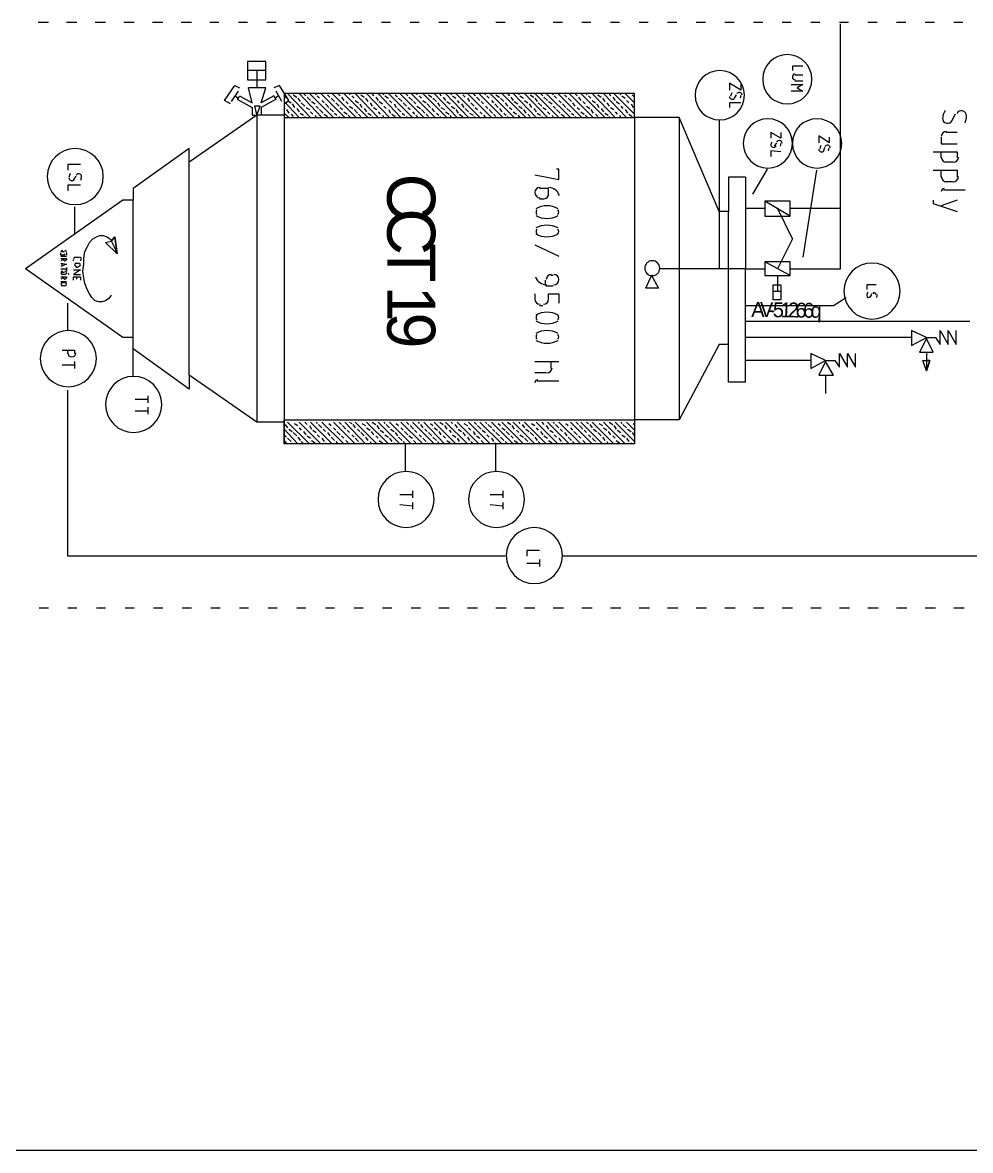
# Model space of a CAD drawing. Header units: millimetres. Extents: x 0 to 33.1, y 1.5 to 45.3.
# Drawn here: x 24.235 to 25.615, y 28.696 to 30.338 of the extents above; entities that cross this region are included whole.
import ezdxf

# ---------------------------------------------------------------- set-up
doc = ezdxf.new("R2010")
doc.units = ezdxf.units.MM
doc.header["$MEASUREMENT"] = 0
doc.layers.get('0').update_dxf_attribs({"linetype": 'CONTINUOUS'})

msp = doc.modelspace()

# ---------------------------------------------------------------- linework, layer by layer
at = {"color": 140, "linetype": 'Continuous'}
for p, q in [((24.2728, 30.3378), (24.2578, 30.3378)), ((24.3144, 30.3378), (24.2994, 30.3378)), ((24.3561, 30.3378), (24.3411, 30.3378)), ((24.3978, 30.3378), (24.3828, 30.3378)), ((24.4394, 30.3378), (24.4244, 30.3378)), ((24.4811, 30.3378), (24.4661, 30.3378)), ((24.5211, 30.3378), (24.5078, 30.3378)), ((24.5628, 30.3378), (24.5494, 30.3378)), ((24.6044, 30.3378), (24.5911, 30.3378)), ((24.6461, 30.3378), (24.6328, 30.3378)), ((24.6878, 30.3378), (24.6744, 30.3378)), ((24.7294, 30.3378), (24.7161, 30.3378)), ((24.7711, 30.3378), (24.7578, 30.3378)), ((24.8128, 30.3378), (24.7994, 30.3378)), ((24.8544, 30.3378), (24.8411, 30.3378)), ((24.8961, 30.3378), (24.8828, 30.3378)), ((24.9378, 30.3378), (24.9244, 30.3378)), ((24.9794, 30.3378), (24.9661, 30.3378)), ((25.0211, 30.3378), (25.0078, 30.3378)), ((25.0628, 30.3378), (25.0494, 30.3378)), ((25.1044, 30.3378), (25.0911, 30.3378)), ((25.1461, 30.3378), (25.1328, 30.3378)), ((25.1878, 30.3378), (25.1744, 30.3378)), ((25.2294, 30.3378), (25.2161, 30.3378)), ((25.2711, 30.3378), (25.2578, 30.3378)), ((25.3128, 30.3378), (25.2994, 30.3378)), ((25.3544, 30.3378), (25.3411, 30.3378)), ((25.3961, 30.3378), (25.3828, 30.3378)), ((25.4378, 30.3378), (25.4244, 30.3378)), ((25.4261, 30.0644), (25.4261, 30.3361)), ((25.4794, 30.3378), (25.4661, 30.3378)), ((25.5211, 30.3378), (25.5078, 30.3378)), ((25.5628, 30.3378), (25.5494, 30.3378)), ((25.6044, 30.3378), (25.5911, 30.3378)), ((24.5894, 30.2811), (24.5628, 30.2811)), ((24.5628, 30.2811), (24.5628, 30.2544)), ((24.5894, 30.2544), (24.5894, 30.2811)), ((25.3711, 30.2744), (25.3561, 30.2744)), ((25.3561, 30.2744), (25.3561, 30.2678)), ((24.5894, 30.2678), (24.5628, 30.2678)), ((24.5761, 30.2678), (24.5761, 30.2428)), ((25.3711, 30.2611), (25.3594, 30.2611)), ((24.5294, 30.2244), (24.5444, 30.2461)), ((24.5444, 30.2461), (24.5511, 30.2428)), ((24.5628, 30.2544), (24.5894, 30.2544)), ((24.5894, 30.2428), (24.5644, 30.2428)), ((24.5694, 30.2211), (24.5644, 30.2428)), ((24.5828, 30.2211), (24.5894, 30.2428)), ((24.6094, 30.2461), (24.6011, 30.2428)), ((24.6228, 30.2244), (24.6094, 30.2461)), ((25.2811, 30.2394), (25.2644, 30.2494)), ((25.2644, 30.2494), (25.2644, 30.2394)), ((25.2811, 30.2494), (25.2811, 30.2394)), ((25.3544, 30.2478), (25.3711, 30.2478)), ((25.3594, 30.2528), (25.3711, 30.2528)), ((25.3711, 30.2478), (25.3628, 30.2428)), ((25.3628, 30.2428), (25.3711, 30.2378)), ((24.5378, 30.2194), (24.5294, 30.2244)), ((24.5394, 30.2228), (24.5494, 30.2378)), ((24.5394, 30.2228), (24.5494, 30.2378)), ((24.5444, 30.2311), (24.5494, 30.2278)), ((24.5494, 30.2278), (24.5478, 30.2261)), ((24.5478, 30.2261), (24.5694, 30.2144)), ((24.5494, 30.2278), (24.5511, 30.2311)), ((24.5494, 30.2278), (24.5494, 30.2278)), ((24.5511, 30.2311), (24.5694, 30.2211)), ((24.6011, 30.2311), (24.5828, 30.2211)), ((24.6044, 30.2261), (24.5828, 30.2144)), ((24.6028, 30.2278), (24.6011, 30.2311)), ((24.6078, 30.2311), (24.6028, 30.2278)), ((24.6028, 30.2278), (24.6028, 30.2278)), ((24.6028, 30.2278), (24.6044, 30.2261)), ((24.6128, 30.2228), (24.6044, 30.2378)), ((24.6161, 30.2344), (24.6161, 29.7244)), ((25.1261, 30.2344), (24.6161, 30.2344)), ((24.6161, 30.2344), (24.6161, 30.1994)), ((25.1261, 30.2344), (24.6161, 30.2344)), ((24.6161, 30.2311), (24.6194, 30.2278)), ((24.6161, 30.2194), (24.6228, 30.2244)), ((24.6211, 30.2344), (24.6544, 30.1994)), ((24.6211, 30.2244), (24.6261, 30.2211)), ((24.6294, 30.2328), (24.6344, 30.2294)), ((24.6361, 30.2278), (24.6394, 30.2228)), ((24.6378, 30.2344), (24.6711, 30.1994)), ((24.6444, 30.2344), (24.6478, 30.2311)), ((24.6494, 30.2294), (24.6544, 30.2244)), ((24.6528, 30.2344), (24.6878, 30.1994)), ((24.6611, 30.2344), (24.6628, 30.2328)), ((24.6644, 30.2311), (24.6678, 30.2278)), ((24.6694, 30.2344), (24.7044, 30.1994)), ((24.6711, 30.2244), (24.6744, 30.2211)), ((24.6794, 30.2328), (24.6828, 30.2294)), ((24.6844, 30.2278), (24.6894, 30.2228)), ((24.6861, 30.2344), (24.7211, 30.1994)), ((24.6944, 30.2344), (24.6978, 30.2311)), ((24.6994, 30.2294), (24.7028, 30.2244)), ((24.7028, 30.2344), (24.7378, 30.1994)), ((24.7111, 30.2344), (24.7111, 30.2328)), ((24.7144, 30.2311), (24.7178, 30.2278)), ((24.7194, 30.2344), (24.7528, 30.1994)), ((24.7194, 30.2244), (24.7244, 30.2211)), ((24.7278, 30.2328), (24.7328, 30.2294)), ((24.7344, 30.2278), (24.7378, 30.2228)), ((24.7361, 30.2344), (24.7694, 30.1994)), ((24.7444, 30.2344), (24.7461, 30.2311)), ((24.7494, 30.2294), (24.7528, 30.2244)), ((24.7528, 30.2344), (24.7861, 30.1994)), ((24.7594, 30.2344), (24.7611, 30.2328)), ((24.7628, 30.2311), (24.7678, 30.2278)), ((24.7678, 30.2344), (24.8028, 30.1994)), ((24.7694, 30.2244), (24.7728, 30.2211)), ((24.7778, 30.2328), (24.7811, 30.2294)), ((24.7828, 30.2278), (24.7878, 30.2228)), ((24.7844, 30.2344), (24.8194, 30.1994)), ((24.7928, 30.2344), (24.7961, 30.2311)), ((24.7978, 30.2294), (24.8028, 30.2244)), ((24.8011, 30.2344), (24.8361, 30.1994)), ((24.8094, 30.2344), (24.8094, 30.2328)), ((24.8128, 30.2311), (24.8161, 30.2278)), ((24.8178, 30.2344), (24.8528, 30.1994)), ((24.8178, 30.2244), (24.8228, 30.2211)), ((24.8261, 30.2328), (24.8311, 30.2294)), ((24.8328, 30.2278), (24.8378, 30.2228)), ((24.8344, 30.2344), (24.8678, 30.1994)), ((24.8428, 30.2344), (24.8444, 30.2311)), ((24.8478, 30.2294), (24.8511, 30.2244)), ((24.8511, 30.2344), (24.8844, 30.1994)), ((24.8594, 30.2344), (24.8594, 30.2328)), ((24.8611, 30.2311), (24.8661, 30.2278)), ((24.8661, 30.2344), (24.9011, 30.1994)), ((24.8678, 30.2244), (24.8711, 30.2211)), ((24.8761, 30.2328), (24.8794, 30.2294)), ((24.8828, 30.2344), (24.9178, 30.1994)), ((24.8828, 30.2278), (24.8861, 30.2228)), ((24.8911, 30.2344), (24.8944, 30.2311)), ((24.8961, 30.2294), (24.9011, 30.2244)), ((24.8994, 30.2344), (24.9344, 30.1994)), ((24.9078, 30.2344), (24.9094, 30.2328)), ((24.9111, 30.2311), (24.9144, 30.2278)), ((24.9161, 30.2344), (24.9511, 30.1994)), ((24.9178, 30.2244), (24.9211, 30.2211)), ((24.9244, 30.2328), (24.9294, 30.2294)), ((24.9311, 30.2278), (24.9361, 30.2228)), ((24.9328, 30.2344), (24.9678, 30.1994)), ((24.9411, 30.2344), (24.9444, 30.2311)), ((24.9461, 30.2294), (24.9494, 30.2244)), ((24.9494, 30.2344), (24.9828, 30.1994)), ((24.9578, 30.2344), (24.9578, 30.2328)), ((24.9594, 30.2311), (24.9644, 30.2278)), ((24.9661, 30.2344), (24.9994, 30.1994)), ((24.9661, 30.2244), (24.9711, 30.2211)), ((24.9744, 30.2328), (24.9794, 30.2294)), ((24.9811, 30.2344), (25.0161, 30.1994)), ((24.9811, 30.2278), (24.9844, 30.2228)), ((24.9894, 30.2344), (24.9928, 30.2311)), ((24.9944, 30.2294), (24.9994, 30.2244)), ((24.9978, 30.2344), (25.0328, 30.1994)), ((25.0061, 30.2344), (25.0078, 30.2328)), ((25.0094, 30.2311), (25.0128, 30.2278)), ((25.0144, 30.2344), (25.0494, 30.1994)), ((25.0161, 30.2244), (25.0194, 30.2211)), ((25.0244, 30.2328), (25.0278, 30.2294)), ((25.0294, 30.2278), (25.0344, 30.2228)), ((25.0311, 30.2344), (25.0661, 30.1994)), ((25.0394, 30.2344), (25.0428, 30.2311)), ((25.0444, 30.2294), (25.0478, 30.2244)), ((25.0478, 30.2344), (25.0828, 30.1994)), ((25.0561, 30.2344), (25.0561, 30.2328)), ((25.0594, 30.2311), (25.0628, 30.2278)), ((25.0644, 30.2344), (25.0978, 30.1994)), ((25.0644, 30.2244), (25.0694, 30.2211)), ((25.0728, 30.2328), (25.0778, 30.2294)), ((25.0794, 30.2278), (25.0828, 30.2228)), ((25.0811, 30.2344), (25.1144, 30.1994)), ((25.0894, 30.2344), (25.0911, 30.2311)), ((25.0944, 30.2294), (25.0978, 30.2244)), ((25.0961, 30.2344), (25.1261, 30.2044)), ((25.1044, 30.2344), (25.1061, 30.2328)), ((25.1078, 30.2311), (25.1128, 30.2278)), ((25.1128, 30.2344), (25.1261, 30.2211)), ((25.1144, 30.2244), (25.1178, 30.2211)), ((25.1228, 30.2328), (25.1261, 30.2294)), ((25.1261, 30.1994), (25.1261, 30.2344)), ((25.1261, 30.1994), (25.1261, 30.2344)), ((25.2744, 30.2328), (25.2711, 30.2278)), ((25.3711, 30.2378), (25.3544, 30.2378)), ((25.4261, 29.9794), (25.4261, 30.2261)), ((24.5694, 30.2144), (24.5694, 30.2028)), ((24.5811, 30.2161), (24.5728, 30.2161)), ((24.5728, 30.2161), (24.5761, 30.2028)), ((24.5761, 30.2028), (24.5811, 30.2161)), ((24.5828, 30.2144), (24.5828, 30.2028)), ((24.6161, 30.2228), (24.6378, 30.1994)), ((24.6161, 30.2144), (24.6178, 30.2128)), ((24.6194, 30.2111), (24.6228, 30.2061)), ((24.6278, 30.2194), (24.6311, 30.2144)), ((24.6344, 30.2128), (24.6378, 30.2078)), ((24.6411, 30.2211), (24.6461, 30.2161)), ((24.6478, 30.2144), (24.6528, 30.2111)), ((24.6544, 30.2078), (24.6578, 30.2044)), ((24.6561, 30.2228), (24.6611, 30.2194)), ((24.6628, 30.2161), (24.6661, 30.2128)), ((24.6678, 30.2111), (24.6728, 30.2061)), ((24.6761, 30.2194), (24.6811, 30.2144)), ((24.6828, 30.2128), (24.6878, 30.2078)), ((24.6911, 30.2211), (24.6961, 30.2161)), ((24.6978, 30.2144), (24.7011, 30.2111)), ((24.7028, 30.2078), (24.7078, 30.2044)), ((24.7061, 30.2228), (24.7094, 30.2194)), ((24.7111, 30.2161), (24.7161, 30.2128)), ((24.7178, 30.2111), (24.7228, 30.2061)), ((24.7261, 30.2194), (24.7294, 30.2144)), ((24.7328, 30.2128), (24.7361, 30.2078)), ((24.7411, 30.2211), (24.7444, 30.2161)), ((24.7461, 30.2144), (24.7511, 30.2111)), ((24.7528, 30.2078), (24.7561, 30.2044)), ((24.7544, 30.2228), (24.7594, 30.2194)), ((24.7611, 30.2161), (24.7644, 30.2128)), ((24.7678, 30.2111), (24.7711, 30.2061)), ((24.7761, 30.2194), (24.7794, 30.2144)), ((24.7811, 30.2128), (24.7861, 30.2078)), ((24.7894, 30.2211), (24.7944, 30.2161)), ((24.7961, 30.2144), (24.7994, 30.2111)), ((24.8028, 30.2078), (24.8061, 30.2044)), ((24.8044, 30.2228), (24.8078, 30.2194)), ((24.8094, 30.2161), (24.8144, 30.2128)), ((24.8161, 30.2111), (24.8211, 30.2061)), ((24.8244, 30.2194), (24.8294, 30.2144)), ((24.8311, 30.2128), (24.8344, 30.2078)), ((24.8394, 30.2211), (24.8428, 30.2161)), ((24.8444, 30.2144), (24.8494, 30.2111)), ((24.8511, 30.2078), (24.8561, 30.2044)), ((24.8528, 30.2228), (24.8578, 30.2194)), ((24.8594, 30.2161), (24.8644, 30.2128)), ((24.8661, 30.2111), (24.8694, 30.2061)), ((24.8744, 30.2194), (24.8778, 30.2144)), ((24.8794, 30.2128), (24.8844, 30.2078)), ((24.8878, 30.2211), (24.8928, 30.2161)), ((24.8944, 30.2144), (24.8978, 30.2111)), ((24.9011, 30.2078), (24.9044, 30.2044)), ((24.9028, 30.2228), (24.9061, 30.2194)), ((24.9094, 30.2161), (24.9128, 30.2128)), ((24.9144, 30.2111), (24.9194, 30.2061)), ((24.9228, 30.2194), (24.9278, 30.2144)), ((24.9294, 30.2128), (24.9328, 30.2078)), ((24.9378, 30.2211), (24.9411, 30.2161)), ((24.9444, 30.2144), (24.9478, 30.2111)), ((24.9494, 30.2078), (24.9544, 30.2044)), ((24.9511, 30.2228), (24.9561, 30.2194)), ((24.9578, 30.2161), (24.9628, 30.2128)), ((24.9644, 30.2111), (24.9678, 30.2061)), ((24.9728, 30.2194), (24.9761, 30.2144)), ((24.9794, 30.2128), (24.9828, 30.2078)), ((24.9861, 30.2211), (24.9911, 30.2161)), ((24.9928, 30.2144), (24.9978, 30.2111)), ((24.9994, 30.2078), (25.0028, 30.2044)), ((25.0011, 30.2228), (25.0061, 30.2194)), ((25.0078, 30.2161), (25.0111, 30.2128)), ((25.0128, 30.2111), (25.0178, 30.2061)), ((25.0211, 30.2194), (25.0261, 30.2144)), ((25.0278, 30.2128), (25.0328, 30.2078)), ((25.0361, 30.2211), (25.0394, 30.2161)), ((25.0428, 30.2144), (25.0461, 30.2111)), ((25.0478, 30.2078), (25.0528, 30.2044)), ((25.0511, 30.2228), (25.0544, 30.2194)), ((25.0561, 30.2161), (25.0611, 30.2128)), ((25.0628, 30.2111), (25.0661, 30.2061)), ((25.0711, 30.2194), (25.0744, 30.2144)), ((25.0778, 30.2128), (25.0811, 30.2078)), ((25.0861, 30.2211), (25.0894, 30.2161)), ((25.0911, 30.2144), (25.0961, 30.2111)), ((25.0978, 30.2078), (25.1011, 30.2044)), ((25.0994, 30.2228), (25.1044, 30.2194)), ((25.1061, 30.2161), (25.1094, 30.2128)), ((25.1128, 30.2111), (25.1161, 30.2061)), ((25.1211, 30.2194), (25.1244, 30.2144)), ((25.2811, 30.2211), (25.2644, 30.2211)), ((25.2644, 30.2211), (25.2644, 30.2144)), ((24.5761, 30.2028), (24.4778, 30.1344)), ((24.5761, 30.2028), (24.4778, 30.1344)), ((24.5694, 30.2028), (24.5761, 30.2028)), ((24.6161, 30.2028), (24.5761, 30.2028)), ((24.5761, 30.2028), (24.5761, 29.7561)), ((24.6161, 30.2028), (24.5761, 30.2028)), ((24.6161, 30.2028), (24.5761, 30.2028)), ((24.6161, 30.2028), (24.5761, 30.2028)), ((24.5828, 30.2028), (24.5761, 30.2028)), ((24.6161, 30.2061), (24.6228, 30.1994)), ((24.6161, 30.1994), (25.1261, 30.1994)), ((24.6261, 30.2044), (24.6294, 30.2011)), ((24.6394, 30.2061), (24.6444, 30.2028)), ((24.6461, 30.2011), (24.6461, 30.1994)), ((24.6611, 30.2028), (24.6628, 30.1994)), ((24.6744, 30.2044), (24.6794, 30.2011)), ((24.6894, 30.2061), (24.6928, 30.2028)), ((24.6961, 30.2011), (24.6961, 30.1994)), ((24.7094, 30.2028), (24.7128, 30.1994)), ((24.7244, 30.2044), (24.7278, 30.2011)), ((24.7378, 30.2061), (24.7428, 30.2028)), ((24.7444, 30.2011), (24.7444, 30.1994)), ((24.7594, 30.2028), (24.7611, 30.1994)), ((24.7728, 30.2044), (24.7778, 30.2011)), ((24.7878, 30.2061), (24.7911, 30.2028)), ((24.7944, 30.2011), (24.7944, 30.1994)), ((24.8078, 30.2028), (24.8111, 30.1994)), ((24.8228, 30.2044), (24.8261, 30.2011)), ((24.8378, 30.2061), (24.8411, 30.2028)), ((24.8428, 30.2011), (24.8444, 30.1994)), ((24.8578, 30.2028), (24.8594, 30.1994)), ((24.8711, 30.2044), (24.8761, 30.2011)), ((24.8861, 30.2061), (24.8911, 30.2028)), ((24.8928, 30.2011), (24.8928, 30.1994)), ((24.9061, 30.2028), (24.9094, 30.1994)), ((24.9211, 30.2044), (24.9244, 30.2011)), ((24.9361, 30.2061), (24.9394, 30.2028)), ((24.9411, 30.2011), (24.9428, 30.1994)), ((24.9561, 30.2028), (24.9594, 30.1994)), ((24.9711, 30.2044), (24.9744, 30.2011)), ((24.9844, 30.2061), (24.9894, 30.2028)), ((24.9911, 30.2011), (24.9911, 30.1994)), ((25.0061, 30.2028), (25.0078, 30.1994)), ((25.0194, 30.2044), (25.0244, 30.2011)), ((25.0344, 30.2061), (25.0378, 30.2028)), ((25.0394, 30.2011), (25.0411, 30.1994)), ((25.0544, 30.2028), (25.0578, 30.1994)), ((25.0694, 30.2044), (25.0728, 30.2011)), ((25.0828, 30.2061), (25.0878, 30.2028)), ((25.0894, 30.2011), (25.0894, 30.1994)), ((25.1044, 30.2028), (25.1061, 30.1994)), ((25.1178, 30.2044), (25.1228, 30.2011)), ((25.1911, 30.1994), (25.1261, 30.1994)), ((25.1261, 30.1994), (25.1261, 29.7594)), ((25.2494, 30.0628), (25.1911, 30.1994)), ((25.1911, 30.1994), (25.1911, 29.7594)), ((25.2494, 30.1961), (25.2494, 29.9794)), ((25.5928, 30.2044), (25.5878, 30.1944)), ((25.3394, 30.1694), (25.3244, 30.1778)), ((25.3244, 30.1778), (25.3244, 30.1694)), ((25.3394, 30.1778), (25.3394, 30.1694)), ((25.5961, 30.1778), (25.5794, 30.1778)), ((25.3328, 30.1628), (25.3294, 30.1578)), ((25.4094, 30.1628), (25.3944, 30.1728)), ((25.3944, 30.1728), (25.3944, 30.1628)), ((25.4094, 30.1711), (25.4094, 30.1628)), ((25.5728, 30.1711), (25.5728, 30.1611)), ((25.5728, 30.1611), (25.5961, 30.1611)), ((24.4778, 30.1544), (24.3961, 30.0961)), ((24.4778, 30.1344), (24.4778, 30.1544)), ((25.3394, 30.1494), (25.3244, 30.1511)), ((25.3244, 30.1511), (25.3244, 30.1428)), ((25.4028, 30.1561), (25.4011, 30.1511)), ((25.5611, 30.1494), (25.5961, 30.1494)), ((25.5728, 30.1411), (25.5728, 30.1494)), ((25.5961, 30.1494), (25.5961, 30.1411)), ((24.3194, 30.1311), (24.3011, 30.1311)), ((24.3011, 30.1311), (24.3011, 30.1228)), ((24.4778, 29.8244), (24.4778, 30.1344)), ((25.5894, 30.1344), (25.5794, 30.1344)), ((24.3128, 30.1144), (24.3094, 30.1094)), ((24.9811, 30.1161), (25.0161, 30.1094)), ((25.0161, 30.1244), (25.0128, 30.1244)), ((25.0161, 30.1094), (25.0161, 30.1244)), ((25.2878, 30.1128), (25.2628, 30.1128)), ((25.2628, 30.1128), (25.2628, 30.0628)), ((25.2878, 30.1128), (25.2878, 29.9794)), ((25.3194, 30.1244), (25.2978, 30.0878)), ((25.3911, 30.1228), (25.3711, 29.9961)), ((25.5611, 30.1228), (25.5961, 30.1228)), ((25.5728, 30.1128), (25.5728, 30.1228)), ((25.5961, 30.1228), (25.5961, 30.1128)), ((24.3194, 30.1011), (24.3011, 30.1011)), ((24.3011, 30.1011), (24.3011, 30.0928)), ((24.3961, 30.0961), (24.3961, 30.0794)), ((25.0011, 30.0961), (24.9878, 30.0961)), ((25.0011, 30.0894), (25.0011, 30.0961)), ((25.5761, 30.0944), (25.6078, 30.0944)), ((25.5894, 30.1061), (25.5794, 30.1061)), ((24.3811, 30.0794), (24.2394, 29.9794)), ((24.3961, 30.0794), (24.3811, 30.0794)), ((24.3961, 29.8794), (24.3961, 30.0794)), ((24.9878, 30.0811), (24.9928, 30.0811)), ((25.3528, 30.0778), (25.3161, 30.0778)), ((25.3161, 30.0778), (25.3161, 30.0561)), ((25.3528, 30.0561), (25.3161, 30.0778)), ((25.3528, 30.0561), (25.3528, 30.0778)), ((25.5611, 30.0794), (25.5611, 30.0744)), ((25.5961, 30.0794), (25.5728, 30.0711)), ((24.3111, 30.0694), (24.3111, 30.0294)), ((25.2628, 30.0628), (25.2494, 30.0628)), ((25.2628, 29.8694), (25.2628, 30.0628)), ((25.2878, 30.0678), (25.3161, 30.0678)), ((25.3561, 30.0228), (25.3344, 30.0678)), ((25.3528, 30.0678), (25.4261, 30.0678)), ((25.5611, 30.0744), (25.5961, 30.0628)), ((25.3161, 30.0561), (25.3528, 30.0561)), ((24.3428, 30.0261), (24.3478, 30.0278)), ((24.3478, 30.0278), (24.3528, 30.0278)), ((24.3528, 30.0278), (24.3578, 30.0261)), ((24.3261, 30.0044), (24.3294, 30.0111)), ((24.3294, 30.0111), (24.3328, 30.0178)), ((24.3328, 30.0178), (24.3378, 30.0228)), ((24.3378, 30.0228), (24.3428, 30.0261)), ((24.3561, 30.0178), (24.3644, 30.0194)), ((24.3561, 30.0178), (24.3644, 30.0194)), ((24.3728, 30.0011), (24.3561, 30.0178)), ((24.3728, 30.0011), (24.3561, 30.0178)), ((24.3578, 30.0261), (24.3628, 30.0228)), ((24.3628, 30.0228), (24.3661, 30.0161)), ((24.3694, 30.0261), (24.3644, 30.0194)), ((24.3644, 30.0194), (24.3694, 30.0261)), ((24.3661, 30.0161), (24.3694, 30.0094)), ((24.3728, 30.0011), (24.3694, 30.0261)), ((24.3694, 30.0261), (24.3728, 30.0011)), ((24.9811, 30.0144), (25.0161, 29.9978)), ((25.3561, 30.0228), (25.3344, 29.9794)), ((24.2911, 29.9994), (24.2911, 30.0028)), ((24.2961, 29.9994), (24.2911, 29.9994)), ((24.2911, 29.9978), (24.2994, 29.9978)), ((24.2911, 29.9944), (24.2994, 29.9944)), ((24.2928, 30.0044), (24.2961, 30.0044)), ((24.2944, 29.9944), (24.2944, 29.9928)), ((24.2961, 30.0011), (24.2961, 29.9994)), ((24.2994, 30.0028), (24.2994, 29.9994)), ((24.2994, 29.9944), (24.2994, 29.9928)), ((24.3111, 29.9961), (24.3178, 29.9961)), ((24.3244, 29.9944), (24.3261, 30.0044)), ((24.3244, 29.9861), (24.3244, 29.9944)), ((24.3694, 30.0094), (24.3728, 30.0011)), ((24.3811, 29.8794), (24.2394, 29.9794)), ((24.2944, 29.9928), (24.2911, 29.9911)), ((24.2911, 29.9878), (24.2994, 29.9861)), ((24.2994, 29.9861), (24.2911, 29.9828)), ((24.2911, 29.9794), (24.2994, 29.9794)), ((24.2928, 29.9844), (24.2928, 29.9878)), ((24.2994, 29.9811), (24.2994, 29.9761)), ((24.3094, 29.9911), (24.3094, 29.9928)), ((24.3094, 29.9778), (24.3194, 29.9778)), ((24.3194, 29.9778), (24.3094, 29.9711)), ((24.3128, 29.9878), (24.3161, 29.9878)), ((24.3161, 29.9811), (24.3128, 29.9811)), ((24.3194, 29.9928), (24.3194, 29.9911)), ((24.3228, 29.9761), (24.3244, 29.9861)), ((25.2878, 29.9794), (25.1628, 29.9794)), ((25.2878, 29.9794), (25.3161, 29.9794)), ((25.2878, 29.8144), (25.2878, 29.9794)), ((25.3528, 29.9894), (25.3161, 29.9894)), ((25.3161, 29.9894), (25.3161, 29.9694)), ((25.3528, 29.9694), (25.3161, 29.9894)), ((25.3528, 29.9694), (25.3528, 29.9894)), ((25.3528, 29.9794), (25.4261, 29.9794)), ((24.2911, 29.9678), (24.2994, 29.9678)), ((24.2944, 29.9661), (24.2911, 29.9644)), ((24.2911, 29.9611), (24.2994, 29.9611)), ((24.2928, 29.9744), (24.2961, 29.9744)), ((24.2961, 29.9711), (24.2928, 29.9711)), ((24.2944, 29.9678), (24.2944, 29.9661)), ((24.2994, 29.9678), (24.2994, 29.9661)), ((24.3011, 29.9728), (24.3028, 29.9711)), ((24.3094, 29.9711), (24.3194, 29.9711)), ((24.3094, 29.9628), (24.3094, 29.9678)), ((24.3094, 29.9678), (24.3194, 29.9678)), ((24.3144, 29.9644), (24.3144, 29.9678)), ((24.3194, 29.9678), (24.3194, 29.9628)), ((24.3244, 29.9661), (24.3228, 29.9761)), ((24.3261, 29.9578), (24.3244, 29.9661)), ((24.9961, 29.9628), (24.9961, 29.9544)), ((25.0078, 29.9694), (25.0044, 29.9694)), ((25.1428, 29.9511), (25.1511, 29.9694)), ((25.1511, 29.9694), (25.1611, 29.9511)), ((25.3161, 29.9694), (25.3528, 29.9694)), ((25.3344, 29.9694), (25.3344, 29.9461)), ((24.2928, 29.9594), (24.2961, 29.9594)), ((24.2961, 29.9544), (24.2928, 29.9544)), ((24.3294, 29.9494), (24.3261, 29.9578)), ((24.3328, 29.9428), (24.3294, 29.9494)), ((24.9978, 29.9544), (25.0078, 29.9544)), ((25.1611, 29.9511), (25.1428, 29.9511)), ((25.3278, 29.9561), (25.3394, 29.9561)), ((25.3278, 29.9344), (25.3278, 29.9561)), ((25.3394, 29.9461), (25.3278, 29.9461)), ((25.3394, 29.9561), (25.3394, 29.9344)), ((25.4778, 29.9561), (25.4644, 29.9561)), ((25.4644, 29.9561), (25.4644, 29.9494)), ((24.3011, 29.8894), (24.3011, 29.9294)), ((24.3361, 29.9378), (24.3328, 29.9428)), ((24.3411, 29.9328), (24.3361, 29.9378)), ((24.3461, 29.9311), (24.3411, 29.9328)), ((24.3511, 29.9311), (24.3461, 29.9311)), ((24.3561, 29.9328), (24.3511, 29.9311)), ((24.3611, 29.9361), (24.3561, 29.9328)), ((24.3644, 29.9411), (24.3611, 29.9361)), ((24.9811, 29.9428), (24.9811, 29.9344)), ((25.0011, 29.9344), (25.0011, 29.9428)), ((25.0011, 29.9428), (25.0161, 29.9428)), ((25.0161, 29.9428), (25.0161, 29.9294)), ((25.3394, 29.9344), (25.3278, 29.9344)), ((25.4161, 29.9261), (25.4344, 29.9378)), ((25.4711, 29.9428), (25.4694, 29.9378)), ((24.9878, 29.9261), (24.9928, 29.9261)), ((25.2878, 29.9261), (25.4161, 29.9261)), ((25.6144, 29.9028), (25.2878, 29.9028)), ((24.3961, 29.8794), (24.3811, 29.8794)), ((24.3961, 29.8628), (24.3961, 29.8794)), ((25.5294, 29.8794), (25.2878, 29.8794)), ((25.5511, 29.8794), (25.5294, 29.8894)), ((25.5294, 29.8894), (25.5294, 29.8678)), ((25.5294, 29.8678), (25.5511, 29.8794)), ((25.5511, 29.8794), (25.5644, 29.8794)), ((25.5644, 29.8794), (25.5711, 29.8694)), ((25.5711, 29.8694), (25.5711, 29.8894)), ((25.5711, 29.8894), (25.5828, 29.8694)), ((25.5828, 29.8694), (25.5828, 29.8894)), ((25.5828, 29.8894), (25.5944, 29.8694)), ((25.5944, 29.8694), (25.5944, 29.8894)), ((24.4778, 29.8044), (24.3961, 29.8628)), ((24.3961, 29.8228), (24.3961, 29.8628)), ((25.2494, 29.8694), (25.1911, 29.7594)), ((25.2628, 29.8694), (25.2494, 29.8694)), ((25.2628, 29.8144), (25.2628, 29.8694)), ((25.5511, 29.8778), (25.5411, 29.8578)), ((25.5611, 29.8578), (25.5511, 29.8778)), ((24.2928, 29.8611), (24.3111, 29.8611)), ((24.3011, 29.8561), (24.3011, 29.8611)), ((24.3111, 29.8611), (24.3111, 29.8561)), ((25.4044, 29.8461), (25.3828, 29.8561)), ((25.3828, 29.8561), (25.3828, 29.8344)), ((25.4244, 29.8361), (25.4244, 29.8561)), ((25.4244, 29.8561), (25.4361, 29.8361)), ((25.4361, 29.8361), (25.4361, 29.8561)), ((25.4361, 29.8561), (25.4478, 29.8361)), ((25.4478, 29.8361), (25.4478, 29.8561)), ((25.5411, 29.8578), (25.5611, 29.8578)), ((25.5511, 29.8578), (25.5511, 29.8311)), ((24.2928, 29.8394), (24.3111, 29.8394)), ((24.3111, 29.8444), (24.3111, 29.8344)), ((24.9811, 29.8444), (25.0161, 29.8444)), ((25.0044, 29.8444), (25.0044, 29.8344)), ((25.3828, 29.8461), (25.2878, 29.8461)), ((25.3828, 29.8344), (25.4044, 29.8461)), ((25.4044, 29.8444), (25.3944, 29.8244)), ((25.4044, 29.8461), (25.4178, 29.8461)), ((25.4161, 29.8244), (25.4044, 29.8444)), ((25.4178, 29.8461), (25.4244, 29.8361)), ((25.5511, 29.8311), (25.5461, 29.8461)), ((25.5461, 29.8461), (25.5511, 29.8461)), ((25.5511, 29.8311), (25.5561, 29.8461)), ((25.5561, 29.8461), (25.5511, 29.8461)), ((25.5511, 29.8461), (25.5561, 29.8461)), ((25.5561, 29.8461), (25.5511, 29.8311)), ((24.4778, 29.8244), (24.4778, 29.8044)), ((24.5761, 29.7561), (24.4778, 29.8244)), ((24.5761, 29.7561), (24.4778, 29.8244)), ((24.9978, 29.8278), (24.9811, 29.8278)), ((24.9844, 29.8161), (25.0161, 29.8161)), ((25.2878, 29.8144), (25.2628, 29.8144)), ((25.3944, 29.8244), (25.4161, 29.8244)), ((25.4044, 29.8244), (25.4044, 29.7978)), ((24.3011, 29.5611), (24.3011, 29.8028)), ((24.3994, 29.7894), (24.4178, 29.7894)), ((24.4178, 29.7944), (24.4178, 29.7844)), ((24.3994, 29.7728), (24.4178, 29.7728)), ((24.4178, 29.7778), (24.4178, 29.7678)), ((24.6161, 29.7561), (24.5761, 29.7561)), ((24.6161, 29.7561), (24.5761, 29.7561)), ((24.6161, 29.7244), (24.6161, 29.7594)), ((24.6161, 29.7594), (25.1261, 29.7594)), ((24.6178, 29.7528), (24.6211, 29.7478)), ((24.6211, 29.7561), (24.6528, 29.7244)), ((24.6311, 29.7544), (24.6361, 29.7511)), ((24.6378, 29.7561), (24.6694, 29.7244)), ((24.6378, 29.7478), (24.6411, 29.7444)), ((24.6461, 29.7561), (24.6494, 29.7528)), ((24.6528, 29.7511), (24.6561, 29.7461)), ((24.6544, 29.7561), (24.6861, 29.7244)), ((24.6628, 29.7561), (24.6644, 29.7544)), ((24.6661, 29.7528), (24.6711, 29.7478)), ((24.6711, 29.7561), (24.7028, 29.7244)), ((24.6811, 29.7544), (24.6844, 29.7511)), ((24.6878, 29.7561), (24.7194, 29.7244)), ((24.6878, 29.7478), (24.6911, 29.7444)), ((24.6961, 29.7561), (24.6994, 29.7528)), ((24.7011, 29.7511), (24.7061, 29.7461)), ((24.7044, 29.7561), (24.7344, 29.7244)), ((24.7111, 29.7561), (24.7144, 29.7544)), ((24.7161, 29.7528), (24.7194, 29.7478)), ((24.7194, 29.7561), (24.7511, 29.7244)), ((24.7294, 29.7544), (24.7344, 29.7511)), ((24.7361, 29.7561), (24.7678, 29.7244)), ((24.7361, 29.7478), (24.7411, 29.7444)), ((24.7444, 29.7561), (24.7494, 29.7528)), ((24.7511, 29.7511), (24.7544, 29.7461)), ((24.7528, 29.7561), (24.7844, 29.7244)), ((24.7611, 29.7561), (24.7628, 29.7544)), ((24.7644, 29.7528), (24.7694, 29.7478)), ((24.7694, 29.7561), (24.8011, 29.7244)), ((24.7794, 29.7544), (24.7828, 29.7511)), ((24.7861, 29.7561), (24.8178, 29.7244)), ((24.7861, 29.7478), (24.7894, 29.7444)), ((24.7944, 29.7561), (24.7978, 29.7528)), ((24.7994, 29.7511), (24.8044, 29.7461)), ((24.8028, 29.7561), (24.8344, 29.7244)), ((24.8111, 29.7561), (24.8128, 29.7544)), ((24.8144, 29.7528), (24.8178, 29.7478)), ((24.8194, 29.7561), (24.8494, 29.7244)), ((24.8294, 29.7544), (24.8328, 29.7511)), ((24.8344, 29.7561), (24.8661, 29.7244)), ((24.8344, 29.7478), (24.8394, 29.7444)), ((24.8428, 29.7561), (24.8478, 29.7528)), ((24.8494, 29.7511), (24.8528, 29.7461)), ((24.8511, 29.7561), (24.8828, 29.7244)), ((24.8594, 29.7561), (24.8611, 29.7544)), ((24.8644, 29.7528), (24.8678, 29.7478)), ((24.8678, 29.7561), (24.8994, 29.7244)), ((24.8778, 29.7544), (24.8828, 29.7511)), ((24.8844, 29.7561), (24.9161, 29.7244)), ((24.8844, 29.7478), (24.8878, 29.7444)), ((24.8928, 29.7561), (24.8961, 29.7528)), ((24.8978, 29.7511), (24.9028, 29.7461)), ((24.9011, 29.7561), (24.9328, 29.7244)), ((24.9094, 29.7561), (24.9111, 29.7544)), ((24.9128, 29.7528), (24.9178, 29.7478)), ((24.9178, 29.7561), (24.9494, 29.7244)), ((24.9278, 29.7544), (24.9311, 29.7511)), ((24.9328, 29.7561), (24.9644, 29.7244)), ((24.9328, 29.7478), (24.9378, 29.7444)), ((24.9411, 29.7561), (24.9461, 29.7528)), ((24.9478, 29.7511), (24.9511, 29.7461)), ((24.9494, 29.7561), (24.9811, 29.7244)), ((24.9578, 29.7561), (24.9594, 29.7544)), ((24.9628, 29.7528), (24.9661, 29.7478)), ((24.9661, 29.7561), (24.9978, 29.7244)), ((24.9761, 29.7544), (24.9811, 29.7511)), ((24.9828, 29.7561), (25.0144, 29.7244)), ((24.9828, 29.7478), (24.9861, 29.7444)), ((24.9911, 29.7561), (24.9944, 29.7528)), ((24.9978, 29.7511), (25.0011, 29.7461)), ((24.9994, 29.7561), (25.0311, 29.7244)), ((25.0078, 29.7561), (25.0094, 29.7544)), ((25.0111, 29.7528), (25.0161, 29.7478)), ((25.0161, 29.7561), (25.0478, 29.7244)), ((25.0261, 29.7544), (25.0294, 29.7511)), ((25.0328, 29.7561), (25.0644, 29.7244)), ((25.0328, 29.7478), (25.0361, 29.7444)), ((25.0411, 29.7561), (25.0444, 29.7528)), ((25.0461, 29.7511), (25.0511, 29.7461)), ((25.0478, 29.7561), (25.0794, 29.7244)), ((25.0561, 29.7561), (25.0594, 29.7544)), ((25.0611, 29.7528), (25.0644, 29.7478)), ((25.0644, 29.7561), (25.0961, 29.7244)), ((25.0744, 29.7544), (25.0794, 29.7511)), ((25.0811, 29.7561), (25.1128, 29.7244)), ((25.0811, 29.7478), (25.0861, 29.7444)), ((25.0894, 29.7561), (25.0944, 29.7528)), ((25.0961, 29.7511), (25.0994, 29.7461)), ((25.0978, 29.7561), (25.1261, 29.7278)), ((25.1061, 29.7561), (25.1078, 29.7544)), ((25.1094, 29.7528), (25.1144, 29.7478)), ((25.1144, 29.7561), (25.1261, 29.7444)), ((25.1244, 29.7544), (25.1261, 29.7528)), ((25.1911, 29.7594), (25.1261, 29.7594)), ((25.1261, 29.7594), (25.1261, 29.7244)), ((25.1261, 29.7594), (25.1261, 29.7244)), ((24.6161, 29.7461), (24.6361, 29.7244)), ((24.6161, 29.7378), (24.6194, 29.7344)), ((24.6211, 29.7328), (24.6261, 29.7278)), ((24.6228, 29.7461), (24.6278, 29.7428)), ((24.6294, 29.7411), (24.6344, 29.7361)), ((24.6361, 29.7344), (24.6394, 29.7294)), ((24.6444, 29.7428), (24.6478, 29.7378)), ((24.6494, 29.7361), (24.6544, 29.7328)), ((24.6578, 29.7444), (24.6628, 29.7411)), ((24.6644, 29.7378), (24.6678, 29.7344)), ((24.6711, 29.7328), (24.6744, 29.7278)), ((24.6728, 29.7461), (24.6761, 29.7428)), ((24.6794, 29.7411), (24.6828, 29.7361)), ((24.6844, 29.7344), (24.6894, 29.7294)), ((24.6928, 29.7428), (24.6978, 29.7378)), ((24.6994, 29.7361), (24.7028, 29.7328)), ((24.7078, 29.7444), (24.7111, 29.7411)), ((24.7144, 29.7378), (24.7178, 29.7344)), ((24.7194, 29.7328), (24.7244, 29.7278)), ((24.7228, 29.7461), (24.7261, 29.7428)), ((24.7278, 29.7411), (24.7328, 29.7361)), ((24.7344, 29.7344), (24.7378, 29.7294)), ((24.7428, 29.7428), (24.7461, 29.7378)), ((24.7494, 29.7361), (24.7528, 29.7328)), ((24.7561, 29.7444), (24.7611, 29.7411)), ((24.7628, 29.7378), (24.7678, 29.7344)), ((24.7694, 29.7328), (24.7728, 29.7278)), ((24.7711, 29.7461), (24.7761, 29.7428)), ((24.7778, 29.7411), (24.7811, 29.7361)), ((24.7828, 29.7344), (24.7878, 29.7294)), ((24.7911, 29.7428), (24.7961, 29.7378)), ((24.7978, 29.7361), (24.8028, 29.7328)), ((24.8061, 29.7444), (24.8094, 29.7411)), ((24.8128, 29.7378), (24.8161, 29.7344)), ((24.8178, 29.7328), (24.8228, 29.7278)), ((24.8211, 29.7461), (24.8244, 29.7428)), ((24.8261, 29.7411), (24.8311, 29.7361)), ((24.8328, 29.7344), (24.8378, 29.7294)), ((24.8411, 29.7428), (24.8444, 29.7378)), ((24.8478, 29.7361), (24.8511, 29.7328)), ((24.8561, 29.7444), (24.8594, 29.7411)), ((24.8611, 29.7378), (24.8661, 29.7344)), ((24.8678, 29.7328), (24.8711, 29.7278)), ((24.8694, 29.7461), (24.8744, 29.7428)), ((24.8761, 29.7411), (24.8794, 29.7361)), ((24.8828, 29.7344), (24.8861, 29.7294)), ((24.8911, 29.7428), (24.8944, 29.7378)), ((24.8961, 29.7361), (24.9011, 29.7328)), ((24.9044, 29.7444), (24.9094, 29.7411)), ((24.9111, 29.7378), (24.9144, 29.7344)), ((24.9178, 29.7328), (24.9211, 29.7278)), ((24.9194, 29.7461), (24.9228, 29.7428)), ((24.9244, 29.7411), (24.9294, 29.7361)), ((24.9311, 29.7344), (24.9361, 29.7294)), ((24.9394, 29.7428), (24.9444, 29.7378)), ((24.9461, 29.7361), (24.9494, 29.7328)), ((24.9544, 29.7444), (24.9578, 29.7411)), ((24.9594, 29.7378), (24.9644, 29.7344)), ((24.9661, 29.7328), (24.9711, 29.7278)), ((24.9678, 29.7461), (24.9728, 29.7428)), ((24.9744, 29.7411), (24.9794, 29.7361)), ((24.9811, 29.7344), (24.9844, 29.7294)), ((24.9894, 29.7428), (24.9928, 29.7378)), ((24.9944, 29.7361), (24.9994, 29.7328)), ((25.0028, 29.7444), (25.0078, 29.7411)), ((25.0094, 29.7378), (25.0128, 29.7344)), ((25.0161, 29.7328), (25.0194, 29.7278)), ((25.0178, 29.7461), (25.0211, 29.7428)), ((25.0244, 29.7411), (25.0278, 29.7361)), ((25.0294, 29.7344), (25.0344, 29.7294)), ((25.0378, 29.7428), (25.0428, 29.7378)), ((25.0444, 29.7361), (25.0478, 29.7328)), ((25.0528, 29.7444), (25.0561, 29.7411)), ((25.0594, 29.7378), (25.0628, 29.7344)), ((25.0644, 29.7328), (25.0694, 29.7278)), ((25.0661, 29.7461), (25.0711, 29.7428)), ((25.0728, 29.7411), (25.0778, 29.7361)), ((25.0794, 29.7344), (25.0828, 29.7294)), ((25.0878, 29.7428), (25.0911, 29.7378)), ((25.0944, 29.7361), (25.0978, 29.7328)), ((25.1011, 29.7444), (25.1061, 29.7411)), ((25.1078, 29.7378), (25.1128, 29.7344)), ((25.1144, 29.7328), (25.1178, 29.7278)), ((25.1161, 29.7461), (25.1211, 29.7428)), ((25.1228, 29.7411), (25.1261, 29.7361)), ((24.6161, 29.7294), (24.6194, 29.7244)), ((25.1261, 29.7244), (24.6161, 29.7244)), ((25.1261, 29.7244), (24.6161, 29.7244)), ((24.6278, 29.7261), (24.6278, 29.7244)), ((24.6411, 29.7278), (24.6444, 29.7244)), ((24.6561, 29.7294), (24.6611, 29.7261)), ((24.6761, 29.7261), (24.6778, 29.7244)), ((24.6911, 29.7278), (24.6944, 29.7244)), ((24.7061, 29.7294), (24.7094, 29.7261)), ((24.7261, 29.7261), (24.7261, 29.7244)), ((24.7411, 29.7278), (24.7428, 29.7244)), ((24.7544, 29.7294), (24.7594, 29.7261)), ((24.7761, 29.7261), (24.7761, 29.7244)), ((24.7894, 29.7278), (24.7928, 29.7244)), ((24.7928, 29.6844), (24.7928, 29.7244)), ((24.8044, 29.7294), (24.8078, 29.7261)), ((24.8244, 29.7261), (24.8261, 29.7244)), ((24.8394, 29.7278), (24.8411, 29.7244)), ((24.8528, 29.7294), (24.8578, 29.7261)), ((24.8744, 29.7261), (24.8744, 29.7244)), ((24.8878, 29.7278), (24.8911, 29.7244)), ((24.9028, 29.7294), (24.9061, 29.7261)), ((24.9228, 29.7261), (24.9244, 29.7244)), ((24.9244, 29.6844), (24.9244, 29.7244)), ((24.9378, 29.7278), (24.9411, 29.7244)), ((24.9511, 29.7294), (24.9561, 29.7261)), ((24.9728, 29.7261), (24.9728, 29.7244)), ((24.9861, 29.7278), (24.9894, 29.7244)), ((25.0011, 29.7294), (25.0061, 29.7261)), ((25.0211, 29.7261), (25.0228, 29.7244)), ((25.0361, 29.7278), (25.0394, 29.7244)), ((25.0511, 29.7294), (25.0544, 29.7261)), ((25.0711, 29.7261), (25.0711, 29.7244)), ((25.0861, 29.7278), (25.0878, 29.7244)), ((25.0994, 29.7294), (25.1044, 29.7261)), ((25.1211, 29.7261), (25.1211, 29.7244)), ((24.7844, 29.6511), (24.8028, 29.6511)), ((24.8028, 29.6561), (24.8028, 29.6461)), ((24.9161, 29.6511), (24.9344, 29.6511)), ((24.9344, 29.6561), (24.9344, 29.6461)), ((24.7844, 29.6361), (24.8028, 29.6344)), ((24.8028, 29.6394), (24.8028, 29.6294)), ((24.9161, 29.6361), (24.9344, 29.6344)), ((24.9344, 29.6394), (24.9344, 29.6294)), ((24.9878, 29.5694), (24.9694, 29.5694)), ((24.9694, 29.5694), (24.9694, 29.5611)), ((24.9378, 29.5611), (24.3011, 29.5611)), ((24.9694, 29.5511), (24.9878, 29.5511)), ((24.9878, 29.5561), (24.9878, 29.5461)), ((25.6561, 29.5611), (25.0211, 29.5611)), ((24.2594, 29.4861), (24.2728, 29.4861)), ((24.3011, 29.4861), (24.3144, 29.4861)), ((24.3428, 29.4861), (24.3561, 29.4861)), ((24.3844, 29.4861), (24.3978, 29.4861)), ((24.4261, 29.4861), (24.4394, 29.4861)), ((24.4678, 29.4861), (24.4811, 29.4861)), ((24.5094, 29.4861), (24.5228, 29.4861)), ((24.5511, 29.4861), (24.5644, 29.4861)), ((24.5928, 29.4861), (24.6061, 29.4861)), ((24.6344, 29.4861), (24.6478, 29.4861)), ((24.6761, 29.4861), (24.6894, 29.4861)), ((24.7178, 29.4861), (24.7311, 29.4861)), ((24.7594, 29.4861), (24.7728, 29.4861)), ((24.8011, 29.4861), (24.8144, 29.4861)), ((24.8411, 29.4861), (24.8561, 29.4861)), ((24.8828, 29.4861), (24.8978, 29.4861)), ((24.9244, 29.4861), (24.9394, 29.4861)), ((24.9661, 29.4861), (24.9811, 29.4861)), ((25.0078, 29.4861), (25.0228, 29.4861)), ((25.0494, 29.4861), (25.0644, 29.4861)), ((25.0911, 29.4861), (25.1061, 29.4861)), ((25.1328, 29.4861), (25.1478, 29.4861)), ((25.1744, 29.4861), (25.1894, 29.4861)), ((25.2161, 29.4861), (25.2311, 29.4861)), ((25.2578, 29.4861), (25.2728, 29.4861)), ((25.2994, 29.4861), (25.3144, 29.4861)), ((25.3411, 29.4861), (25.3561, 29.4861)), ((25.3828, 29.4861), (25.3978, 29.4861)), ((25.4244, 29.4861), (25.4394, 29.4861)), ((25.4661, 29.4861), (25.4811, 29.4861)), ((25.5078, 29.4861), (25.5228, 29.4861)), ((25.5494, 29.4861), (25.5644, 29.4861)), ((25.5911, 29.4861), (25.6061, 29.4861))]:
    msp.add_line(p, q, dxfattribs=at)
at = {"color": 7, "linetype": 'Continuous'}
msp.add_line((26.1494, 28.6961), (23.3728, 28.6961), dxfattribs=at)
at = {"color": 140, "linetype": 'Continuous'}
for points in [[(25.3486, 30.2911), (25.3289, 30.2911), (25.3128, 30.275), (25.3128, 30.2553)], [(25.3844, 30.2553), (25.3844, 30.275), (25.3683, 30.2911), (25.3486, 30.2911)], [(25.2503, 30.2678), (25.2304, 30.2678), (25.2144, 30.2518), (25.2144, 30.2319)], [(25.2861, 30.2319), (25.2861, 30.2518), (25.2701, 30.2678), (25.2503, 30.2678)], [(25.3603, 30.2628), (25.3581, 30.2628), (25.3561, 30.261), (25.3561, 30.2586)], [(25.3561, 30.2586), (25.3561, 30.2564), (25.3579, 30.2544), (25.3603, 30.2544)], [(25.3128, 30.2553), (25.3128, 30.2354), (25.3289, 30.2194), (25.3486, 30.2194)], [(25.3486, 30.2194), (25.3683, 30.2194), (25.3844, 30.2354), (25.3844, 30.2553)], [(25.2144, 30.2319), (25.2144, 30.2121), (25.2304, 30.1961), (25.2503, 30.1961)], [(25.2503, 30.1961), (25.2701, 30.1961), (25.2861, 30.2121), (25.2861, 30.2319)], [(25.2644, 30.2303), (25.2644, 30.2283), (25.2657, 30.2267), (25.2676, 30.2263)], [(25.2678, 30.2356), (25.2668, 30.2342), (25.2663, 30.2324), (25.2661, 30.2307)], [(25.2676, 30.2263), (25.2694, 30.2257), (25.2714, 30.2267), (25.2724, 30.2283)], [(25.2796, 30.236), (25.2778, 30.2364), (25.2758, 30.2356), (25.2749, 30.2339)], [(25.2828, 30.2319), (25.2828, 30.2339), (25.2815, 30.2356), (25.2796, 30.236)], [(25.2803, 30.2278), (25.2808, 30.229), (25.2811, 30.2304), (25.2811, 30.2318)], [(25.5783, 30.2097), (25.576, 30.2063), (25.5747, 30.2021), (25.5744, 30.1979)], [(25.6036, 30.2093), (25.6003, 30.21), (25.5968, 30.2085), (25.5953, 30.2054)], [(25.6094, 30.2019), (25.6094, 30.2054), (25.6071, 30.2085), (25.6036, 30.2093)], [(25.3203, 30.1978), (25.3006, 30.1978), (25.2844, 30.1818), (25.2844, 30.1619)], [(25.3561, 30.1619), (25.3561, 30.1818), (25.34, 30.1978), (25.3203, 30.1978)], [(25.3919, 30.1978), (25.3722, 30.1978), (25.3561, 30.1818), (25.3561, 30.1619)], [(25.4278, 30.1619), (25.4278, 30.1818), (25.4117, 30.1978), (25.3919, 30.1978)], [(25.5744, 30.1986), (25.5744, 30.1951), (25.5768, 30.1921), (25.5803, 30.1913)], [(25.5803, 30.1913), (25.5836, 30.1906), (25.5871, 30.1921), (25.5886, 30.1951)], [(25.6074, 30.1917), (25.6087, 30.1949), (25.6094, 30.1982), (25.6094, 30.2017)], [(25.5803, 30.1794), (25.5761, 30.1794), (25.5728, 30.1761), (25.5728, 30.1719)], [(25.2844, 30.1619), (25.2844, 30.1421), (25.3006, 30.1261), (25.3203, 30.1261)], [(25.3203, 30.1261), (25.34, 30.1261), (25.3561, 30.1421), (25.3561, 30.1619)], [(25.3261, 30.1639), (25.3251, 30.1625), (25.3246, 30.1607), (25.3244, 30.159)], [(25.3244, 30.1603), (25.3244, 30.1583), (25.3257, 30.1567), (25.3276, 30.1563)], [(25.3276, 30.1563), (25.3294, 30.1557), (25.3314, 30.1567), (25.3324, 30.1583)], [(25.3379, 30.166), (25.3361, 30.1664), (25.3342, 30.1656), (25.3332, 30.1639)], [(25.3411, 30.1619), (25.3411, 30.1639), (25.3397, 30.1656), (25.3379, 30.166)], [(25.3386, 30.1578), (25.3392, 30.159), (25.3394, 30.1604), (25.3394, 30.1618)], [(25.3561, 30.1619), (25.3561, 30.1421), (25.3722, 30.1261), (25.3919, 30.1261)], [(25.3919, 30.1261), (25.4117, 30.1261), (25.4278, 30.1421), (25.4278, 30.1619)], [(25.3978, 30.1589), (25.3968, 30.1575), (25.3963, 30.1557), (25.3961, 30.154)], [(25.4079, 30.1593), (25.4061, 30.1597), (25.4042, 30.1589), (25.4033, 30.1572)], [(25.4111, 30.1553), (25.4111, 30.1572), (25.4097, 30.1589), (25.4079, 30.1593)], [(24.3119, 30.1544), (24.2894, 30.1544), (24.2711, 30.1361), (24.2711, 30.1136)], [(24.3528, 30.1136), (24.3528, 30.1361), (24.3344, 30.1544), (24.3119, 30.1544)], [(25.3944, 30.1536), (25.3944, 30.1517), (25.3958, 30.15), (25.3976, 30.1496)], [(25.3976, 30.1496), (25.3994, 30.149), (25.4014, 30.15), (25.4022, 30.1517)], [(25.4086, 30.1511), (25.4092, 30.1524), (25.4094, 30.1538), (25.4094, 30.1551)], [(25.5728, 30.1419), (25.5728, 30.1378), (25.5761, 30.1344), (25.5803, 30.1344)], [(25.5903, 30.1344), (25.5944, 30.1344), (25.5978, 30.1378), (25.5978, 30.1419)], [(24.2711, 30.1136), (24.2711, 30.091), (24.2894, 30.0728), (24.3119, 30.0728)], [(24.3047, 30.1182), (24.3036, 30.1165), (24.3029, 30.1144), (24.3028, 30.1125)], [(24.3028, 30.1119), (24.3028, 30.11), (24.304, 30.1083), (24.306, 30.1079)], [(24.306, 30.1079), (24.3078, 30.1074), (24.3097, 30.1083), (24.3107, 30.11)], [(24.3119, 30.0728), (24.3344, 30.0728), (24.3528, 30.091), (24.3528, 30.1136)], [(24.3179, 30.1176), (24.3161, 30.1181), (24.3142, 30.1172), (24.3132, 30.1156)], [(24.3211, 30.1136), (24.3211, 30.1156), (24.3199, 30.1172), (24.3179, 30.1176)], [(24.32, 30.1082), (24.3207, 30.1099), (24.3211, 30.1117), (24.3211, 30.1133)], [(25.5728, 30.1136), (25.5728, 30.1094), (25.5761, 30.1061), (25.5803, 30.1061)], [(25.5903, 30.1061), (25.5944, 30.1061), (25.5978, 30.1094), (25.5978, 30.1136)], [(24.9886, 30.0978), (24.9844, 30.0978), (24.9811, 30.0944), (24.9811, 30.0903)], [(25.0168, 30.0862), (25.0144, 30.0928), (25.0083, 30.0974), (25.0014, 30.0978)], [(25.5769, 30.0961), (25.5747, 30.0961), (25.5728, 30.0943), (25.5728, 30.0919)], [(24.9811, 30.0903), (24.9811, 30.0861), (24.9844, 30.0828), (24.9886, 30.0828)], [(24.9926, 30.0811), (24.9949, 30.0808), (24.9972, 30.0817), (24.9989, 30.0833)], [(24.9989, 30.0833), (25.0006, 30.085), (25.0014, 30.0874), (25.001, 30.0896)], [(25.0149, 30.0669), (25.0047, 30.0725), (24.9925, 30.0725), (24.9824, 30.0669)], [(24.9844, 30.0653), (24.9833, 30.0644), (24.9828, 30.0632), (24.9828, 30.0619)], [(24.9828, 30.0619), (24.9828, 30.0606), (24.9833, 30.0593), (24.9844, 30.0586)], [(25.0161, 30.0619), (25.0161, 30.0632), (25.0154, 30.0644), (25.0144, 30.0653)], [(25.0144, 30.0586), (25.0154, 30.0593), (25.0161, 30.0606), (25.0161, 30.0619)], [(24.9824, 30.0568), (24.9925, 30.0514), (25.0047, 30.0514), (25.0149, 30.0568)], [(25.0149, 30.0388), (25.0047, 30.0442), (24.9925, 30.0442), (24.9824, 30.0388)], [(24.9824, 30.0301), (24.9925, 30.0247), (25.0047, 30.0247), (25.0149, 30.0301)], [(24.9844, 30.0369), (24.9833, 30.0363), (24.9828, 30.035), (24.9828, 30.0336)], [(24.9828, 30.0336), (24.9828, 30.0322), (24.9833, 30.031), (24.9844, 30.0303)], [(25.0161, 30.0336), (25.0161, 30.035), (25.0154, 30.0363), (25.0144, 30.0369)], [(25.0144, 30.0303), (25.0154, 30.031), (25.0161, 30.0322), (25.0161, 30.0336)], [(24.2936, 30.0061), (24.2922, 30.0061), (24.2911, 30.005), (24.2911, 30.0036)], [(24.2994, 30.0036), (24.2994, 30.005), (24.2983, 30.0061), (24.2969, 30.0061)], [(24.3119, 29.9961), (24.3106, 29.9961), (24.3094, 29.995), (24.3094, 29.9936)], [(24.3211, 29.9936), (24.3211, 29.995), (24.32, 29.9961), (24.3186, 29.9961)], [(24.2944, 29.9936), (24.2944, 29.9922), (24.2956, 29.9911), (24.2969, 29.9911)], [(24.2969, 29.9911), (24.2983, 29.9911), (24.2994, 29.9922), (24.2994, 29.9936)], [(24.3136, 29.9878), (24.3122, 29.9878), (24.3111, 29.9867), (24.3111, 29.9853)], [(24.3111, 29.9853), (24.3111, 29.9839), (24.3122, 29.9828), (24.3136, 29.9828)], [(24.3194, 29.9853), (24.3194, 29.9867), (24.3183, 29.9878), (24.3169, 29.9878)], [(24.3169, 29.9828), (24.3183, 29.9828), (24.3194, 29.9839), (24.3194, 29.9853)], [(25.1519, 29.9911), (25.146, 29.9911), (25.1411, 29.9863), (25.1411, 29.9803)], [(25.1411, 29.9803), (25.1411, 29.9743), (25.146, 29.9694), (25.1519, 29.9694)], [(25.1628, 29.9803), (25.1628, 29.9863), (25.1579, 29.9911), (25.1519, 29.9911)], [(25.1519, 29.9694), (25.1579, 29.9694), (25.1628, 29.9743), (25.1628, 29.9803)], [(25.4719, 29.9878), (25.4494, 29.9878), (25.4311, 29.9694), (25.4311, 29.9469)], [(25.5128, 29.9469), (25.5128, 29.9694), (25.4946, 29.9878), (25.4719, 29.9878)], [(24.2936, 29.9761), (24.2922, 29.9761), (24.2911, 29.975), (24.2911, 29.9736)], [(24.2911, 29.9736), (24.2911, 29.9722), (24.2922, 29.9711), (24.2936, 29.9711)], [(24.2944, 29.9669), (24.2944, 29.9656), (24.2956, 29.9644), (24.2969, 29.9644)], [(24.2994, 29.9736), (24.2994, 29.975), (24.2983, 29.9761), (24.2969, 29.9761)], [(24.2969, 29.9711), (24.2983, 29.9711), (24.2994, 29.9722), (24.2994, 29.9736)], [(24.2969, 29.9644), (24.2983, 29.9644), (24.2994, 29.9656), (24.2994, 29.9669)], [(24.9821, 29.9679), (24.9844, 29.9608), (24.9911, 29.9561), (24.9986, 29.9561)], [(25.0053, 29.9711), (25.0011, 29.9711), (24.9978, 29.9678), (24.9978, 29.9636)], [(25.0161, 29.9636), (25.0161, 29.9678), (25.0128, 29.9711), (25.0086, 29.9711)], [(25.0086, 29.9561), (25.0128, 29.9561), (25.0161, 29.9594), (25.0161, 29.9636)], [(24.2936, 29.9594), (24.2922, 29.9594), (24.2911, 29.9583), (24.2911, 29.9569)], [(24.2911, 29.9569), (24.2911, 29.9556), (24.2922, 29.9544), (24.2936, 29.9544)], [(24.2994, 29.9569), (24.2994, 29.9583), (24.2983, 29.9594), (24.2969, 29.9594)], [(24.2969, 29.9544), (24.2983, 29.9544), (24.2994, 29.9556), (24.2994, 29.9569)], [(25.4311, 29.9469), (25.4311, 29.9243), (25.4494, 29.9061), (25.4719, 29.9061)], [(25.4661, 29.9456), (25.4651, 29.9442), (25.4646, 29.9425), (25.4644, 29.9407)], [(25.4719, 29.9061), (25.4946, 29.9061), (25.5128, 29.9243), (25.5128, 29.9469)], [(25.4758, 29.9444), (25.4747, 29.9447), (25.4736, 29.9442), (25.4731, 29.9431)], [(24.9811, 29.9353), (24.9811, 29.9311), (24.9844, 29.9278), (24.9886, 29.9278)], [(24.9936, 29.9278), (24.9978, 29.9278), (25.0011, 29.9311), (25.0011, 29.9353)], [(25.4644, 29.9403), (25.4644, 29.9392), (25.4653, 29.9381), (25.4664, 29.9378)], [(25.4664, 29.9378), (25.4675, 29.9375), (25.4686, 29.9381), (25.4692, 29.9392)], [(25.4778, 29.9419), (25.4778, 29.9431), (25.4769, 29.9442), (25.4758, 29.9444)], [(25.4786, 29.9378), (25.4792, 29.939), (25.4794, 29.9404), (25.4794, 29.9418)], [(25.0149, 29.9121), (25.0047, 29.9175), (24.9925, 29.9175), (24.9824, 29.9121)], [(24.9844, 29.9119), (24.9833, 29.9113), (24.9828, 29.91), (24.9828, 29.9086)], [(25.0161, 29.9086), (25.0161, 29.91), (25.0154, 29.9113), (25.0144, 29.9119)], [(24.9824, 29.9035), (24.9925, 29.8981), (25.0047, 29.8981), (25.0149, 29.9035)], [(24.9828, 29.9086), (24.9828, 29.9072), (24.9833, 29.906), (24.9844, 29.9053)], [(25.0144, 29.9053), (25.0154, 29.906), (25.0161, 29.9072), (25.0161, 29.9086)], [(24.3019, 29.8894), (24.2794, 29.8894), (24.2611, 29.8711), (24.2611, 29.8486)], [(24.3428, 29.8486), (24.3428, 29.8711), (24.3244, 29.8894), (24.3019, 29.8894)], [(25.0149, 29.8854), (25.0047, 29.8908), (24.9925, 29.8908), (24.9824, 29.8854)], [(24.9844, 29.8836), (24.9833, 29.8828), (24.9828, 29.8817), (24.9828, 29.8803)], [(24.9828, 29.8803), (24.9828, 29.879), (24.9833, 29.8778), (24.9844, 29.8769)], [(25.0161, 29.8803), (25.0161, 29.8817), (25.0154, 29.8828), (25.0144, 29.8836)], [(25.0144, 29.8769), (25.0154, 29.8778), (25.0161, 29.879), (25.0161, 29.8803)], [(24.9824, 29.8751), (24.9925, 29.8697), (25.0047, 29.8697), (25.0149, 29.8751)], [(24.2611, 29.8486), (24.2611, 29.8261), (24.2794, 29.8078), (24.3019, 29.8078)], [(24.3011, 29.8569), (24.3011, 29.8536), (24.3038, 29.8511), (24.3069, 29.8511)], [(24.3019, 29.8078), (24.3244, 29.8078), (24.3428, 29.8261), (24.3428, 29.8486)], [(24.3069, 29.8511), (24.3103, 29.8511), (24.3128, 29.8537), (24.3128, 29.8569)], [(24.9986, 29.8278), (25.0028, 29.8278), (25.0061, 29.8311), (25.0061, 29.8353)], [(24.3969, 29.8228), (24.3744, 29.8228), (24.3561, 29.8044), (24.3561, 29.7819)], [(24.4378, 29.7819), (24.4378, 29.8044), (24.4194, 29.8228), (24.3969, 29.8228)], [(24.9853, 29.8178), (24.9829, 29.8178), (24.9811, 29.816), (24.9811, 29.8136)], [(24.3561, 29.7819), (24.3561, 29.7594), (24.3744, 29.7411), (24.3969, 29.7411)], [(24.3969, 29.7411), (24.4194, 29.7411), (24.4378, 29.7594), (24.4378, 29.7819)], [(24.7936, 29.6844), (24.7711, 29.6844), (24.7528, 29.6661), (24.7528, 29.6436)], [(24.8344, 29.6436), (24.8344, 29.6661), (24.8161, 29.6844), (24.7936, 29.6844)], [(24.9253, 29.6844), (24.9028, 29.6844), (24.8844, 29.6661), (24.8844, 29.6436)], [(24.9661, 29.6436), (24.9661, 29.6661), (24.9478, 29.6844), (24.9253, 29.6844)], [(24.7528, 29.6436), (24.7528, 29.621), (24.7711, 29.6028), (24.7936, 29.6028)], [(24.7936, 29.6028), (24.8161, 29.6028), (24.8344, 29.621), (24.8344, 29.6436)], [(24.8844, 29.6436), (24.8844, 29.621), (24.9028, 29.6028), (24.9253, 29.6028)], [(24.9253, 29.6028), (24.9478, 29.6028), (24.9661, 29.621), (24.9661, 29.6436)], [(24.9803, 29.6028), (24.9578, 29.6028), (24.9394, 29.5844), (24.9394, 29.5619)], [(25.0211, 29.5619), (25.0211, 29.5844), (25.0028, 29.6028), (24.9803, 29.6028)], [(24.9394, 29.5619), (24.9394, 29.5394), (24.9578, 29.5211), (24.9803, 29.5211)], [(24.9803, 29.5211), (25.0028, 29.5211), (25.0211, 29.5394), (25.0211, 29.5619)]]:
    msp.add_open_spline(points, degree=3, dxfattribs=at)

# ---------------------------------------------------------------- texts
at = {"color": 140}
for s, height, rotation, p in [('C', 0.07, 270, (24.7661, 30.1178)), ('C', 0.07, 270, (24.7661, 30.0672)), ('T', 0.07, 270, (24.7661, 30.0168)), ('1', 0.07, 270, (24.7661, 29.9546)), ('A', 0.021667, 359.061, (25.2961, 29.9094)), ('V', 0.021667, 359.061, (25.3086, 29.9093)), ('5', 0.021667, 359.061, (25.3275, 29.909)), ('1', 0.021667, 359.061, (25.3385, 29.9089)), ('2', 0.021667, 359.061, (25.3494, 29.9087)), ('6', 0.021667, 359.061, (25.3604, 29.9085)), ('6', 0.021667, 359.061, (25.3714, 29.9083)), ('-', 0.021667, 359.061, (25.321, 29.9092)), ('q', 0.021667, 359.061, (25.3824, 29.9082)), ('9', 0.07, 270, (24.7661, 29.9157))]:
    msp.add_text(s, height=height, rotation=rotation, dxfattribs=at).set_placement(p)

doc.saveas('drawing.dxf')
